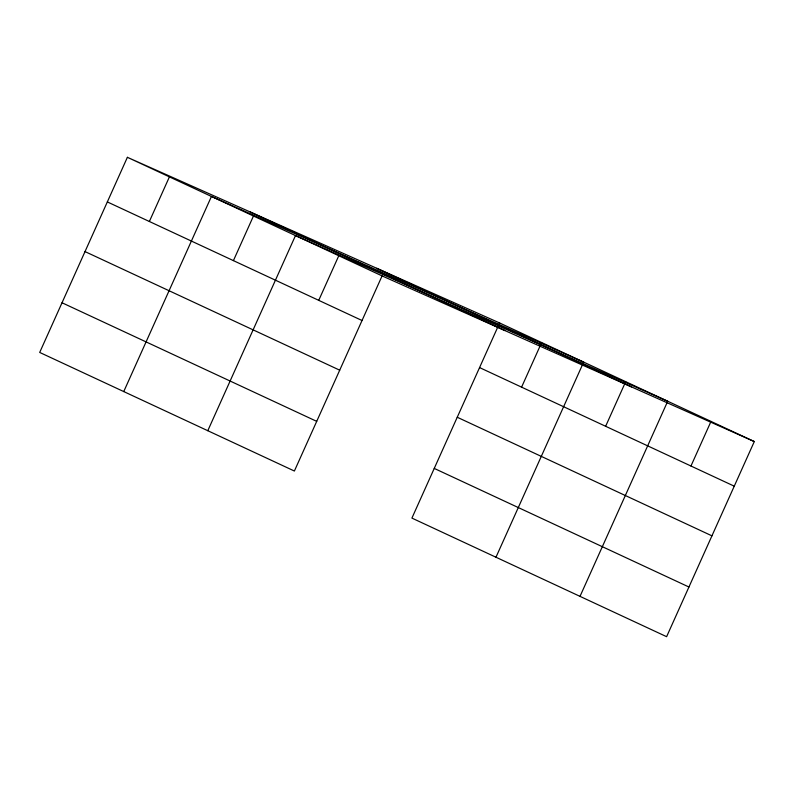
<?xml version="1.0" encoding="UTF-8"?>
<svg xmlns="http://www.w3.org/2000/svg" width="794" height="794" viewBox="0 0 794 794"><rect width="100%" height="100%" fill="white"/><g stroke="black" fill="none" stroke-linecap="round" stroke-linejoin="round"><path stroke-width="1.19" d="M127.387 157.311L39.7 352.437L294.385 471.031L382.083 275.905L127.387 157.311L499.615 322.969L754.3 441.563L666.613 636.689L411.917 518.095L499.615 322.969M149.371 221.486L169.41 176.883M123.745 391.571L211.442 196.446L583.659 362.114L495.972 557.229M233.416 260.621L253.465 216.018M207.79 430.705L295.487 235.58L667.704 401.248L580.017 596.363M318.731 300.35L338.78 255.747M521.589 387.144L541.637 342.542M605.633 426.279L625.682 381.676M690.959 466.009L711.007 421.406M382.083 275.905L754.3 441.563M376.783 268.303L631.468 386.896M250.219 211.978L504.915 330.572M479.566 367.582L734.251 486.176M107.339 201.924L362.034 320.508M457.245 417.247L711.93 535.841M85.018 251.589L339.713 370.183M434.249 468.42L688.934 587.014M62.021 302.762L316.707 421.356"/></g></svg>
